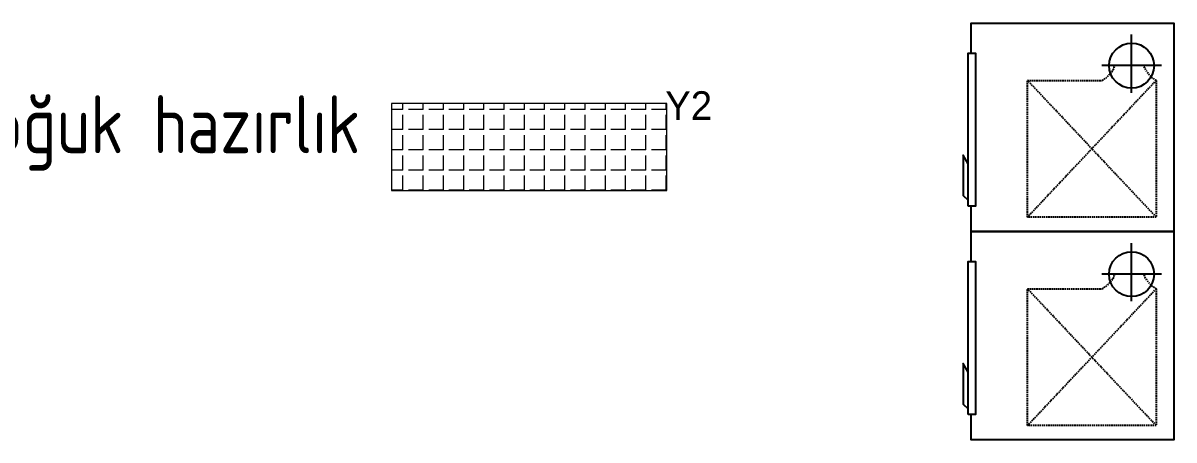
# Model space of a CAD drawing. Header units: millimetres. Extents: x 0 to 45949, y -31098 to 10954.
# Drawn here: x 36760.5 to 37157.7, y -8490 to -8346 of the extents above; entities that cross this region are included whole.
import ezdxf

# ---------------------------------------------------------------- set-up
doc = ezdxf.new("R2010")
doc.units = ezdxf.units.MM
doc.linetypes.add('DASHED', pattern=[0.75, 0.5, -0.25])
doc.layers.add('iç ölçü', color=7, linetype='Continuous', lineweight=15)
doc.layers.add('mahal-yazi', color=14, linetype='Continuous', lineweight=9)
doc.layers.add('S2000-002 Çizgi', color=7, linetype='Continuous')
doc.styles.add('arial', font='isocpeur.ttf')
doc.styles.add('TAKSİM', font='GOTHIC.TTF', dxfattribs={"height": 20})

# ---------------------------------------------------------------- blocks, each defined once
blk = doc.blocks.new('A$C2EA62C1A')
at = {"layer": 'S2000-002 Çizgi', "color": 1}
for p, q in [((14.73, 68.47), (14.73, 47.92)), ((24.09, 58.19), (3.98, 58.19))]:
    blk.add_line(p, q, dxfattribs=at)
at = {"layer": 'S2000-002 Çizgi', "color": 5, "linetype": 'DASHED'}
for p, q in [((19.82, 66.66), (67.01, 22.28)), ((67.01, 66.66), (19.82, 22.28))]:
    blk.add_line(p, q, dxfattribs=at)
at = {"layer": 'S2000-002 Çizgi', "linetype": 'DASHED'}
for p, q in [((19.82, 66.66), (67.01, 66.66)), ((67.01, 66.66), (67.01, 22.28)), ((19.82, 22.28), (19.82, 48.05)), ((67.01, 22.28), (19.82, 22.28))]:
    blk.add_line(p, q, dxfattribs=at)
at = {"layer": 'S2000-002 Çizgi'}
blk.add_lwpolyline([(10.36, 2.81), (0, 2.81), (0, 72.81), (72, 72.81), (72, 2.81), (63.2, 2.81)], dxfattribs=at)
at = {"layer": 'S2000-002 Çizgi', "color": 5}
for points in [[(63.2, 1.82), (10.36, 1.82), (10.36, 4.32), (63.2, 4.32)], [(61.2, 1.82), (48.6, 1.82), (45.6, 0), (59.6, 0)]]:
    blk.add_lwpolyline(points, close=True, dxfattribs=at)
at = {"layer": 'S2000-002 Çizgi', "color": 1}
blk.add_circle((14.73, 58.19), 7.76, dxfattribs=at)
at = {"layer": 'S2000-002 Çizgi', "linetype": 'DASHED'}
for centre, radius, start, end in [((11.6, 71.22), 9.4, 291.2079, 330.9566), ((11, 43.02), 10.16, 29.6907, 66.7752)]:
    blk.add_arc(centre, radius, start, end, dxfattribs=at)

msp = doc.modelspace()

# ---------------------------------------------------------------- hatches: boundary and pattern name
at = {"layer": 'iç ölçü'}
h = msp.add_hatch(dxfattribs=at)
h.set_pattern_fill('ANGLE', color=256, angle=90)
h.set_pattern_definition([(90, (33846.146, -25831.388), (-6.985, 4e-16), [5.08, -1.905]), (180, (33846.146, -25831.388), (-9e-16, -6.985), [5.08, -1.905])])
h.paths.add_polyline_path([(36887.643, -8373.814), (36887.643, -8403.814), (36982.643, -8403.814), (36982.643, -8373.814)])

# ---------------------------------------------------------------- linework, layer by layer
msp.add_lwpolyline([(36982.643, -8403.814), (36982.643, -8373.814), (36887.643, -8373.814), (36887.643, -8403.814)], close=True, dxfattribs=at)

# ---------------------------------------------------------------- block references
at = {"layer": 'S2000-002 Çizgi', "rotation": 270}
for p in [(37084.901, -8346.027), (37084.901, -8418.027)]:
    msp.add_blockref('A$C2EA62C1A', p, dxfattribs=at)

# ---------------------------------------------------------------- texts
at = {"style": 'TAKSİM'}
msp.add_text('Y2', height=9.9, dxfattribs=at).set_placement((36982.116, -8379.493, -0.001))
at = {"layer": 'mahal-yazi', "style": 'arial', "width": 0.8}
msp.add_text('soğuk hazırlık', height=20, dxfattribs=at).set_placement((36737.868, -8390.986, -67677.355))

doc.saveas('drawing.dxf')
